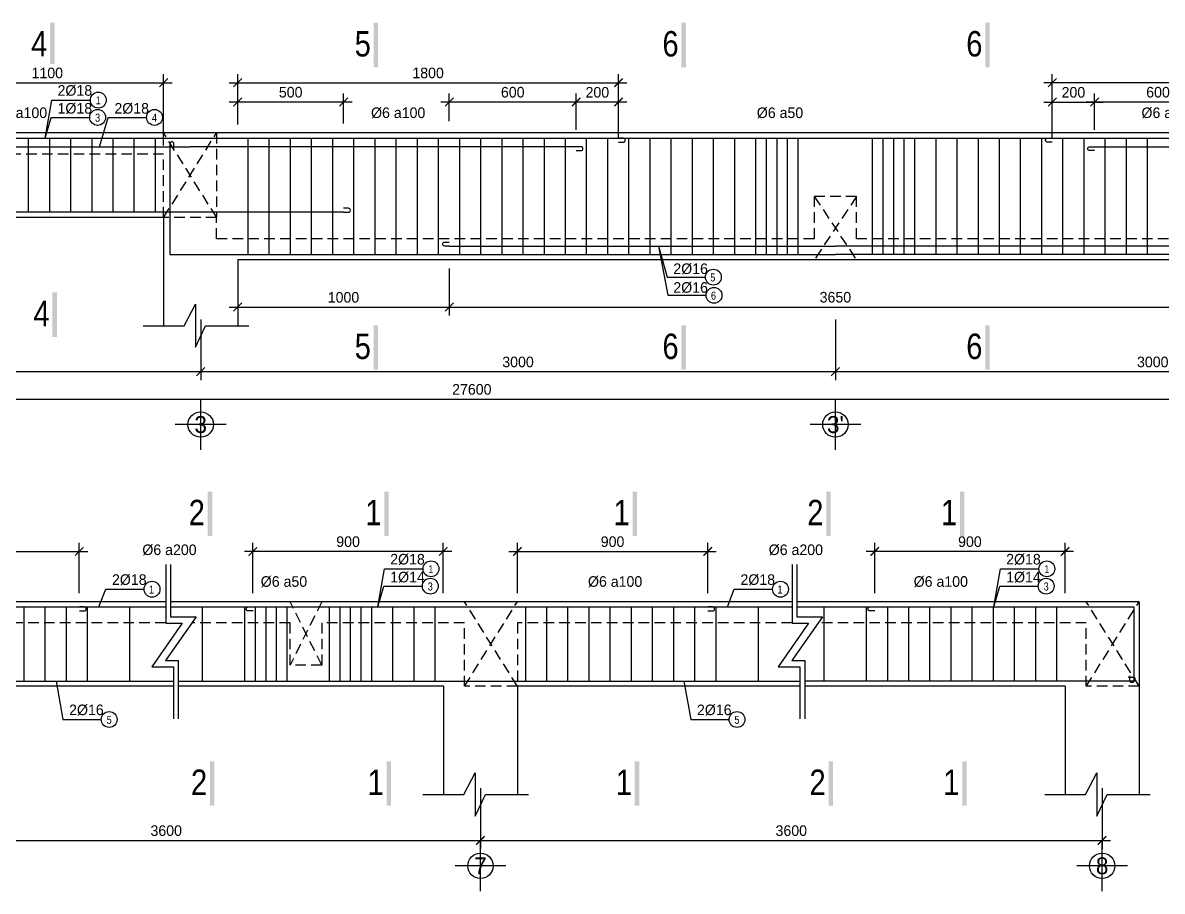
# Model space of a CAD drawing. Extents: x -317 to 4260, y -2056 to 757.
# Drawn here: x 2513.9 to 2783.1, y 300.4 to 505.6 of the extents above; entities that cross this region are included whole.
import ezdxf
from ezdxf.enums import TextEntityAlignment as Align

# ---------------------------------------------------------------- set-up
doc = ezdxf.new("R2010")
doc.units = 0
doc.header["$MEASUREMENT"] = 0
doc.linetypes.add('CENTER2', pattern=[1.125, 0.75, -0.125, 0.125, -0.125])
doc.linetypes.add('HIDDEN', pattern=[0.375, 0.25, -0.125])
doc.layers.get('0').update_dxf_attribs({"linetype": 'CONTINUOUS'})
doc.layers.get('DEFPOINTS').update_dxf_attribs({"linetype": 'CONTINUOUS'})
for name, color, linetype in [('DAI', 3, 'CONTINUOUS'), ('DIM', 1, 'CONTINUOUS'), ('DUT', 7, 'CENTER2'), ('MOTAAR', 1, 'CONTINUOUS'), ('TEXT', 7, 'CONTINUOUS'), ('THEP', 6, 'CONTINUOUS'), ('TU1', 9, 'CONTINUOUS'), ('TUONG', 7, 'CONTINUOUS')]:
    doc.layers.add(name, color=color, linetype=linetype)
doc.styles.add('DIM-NEW', font='VHELVCN.TTF')
doc.styles.add('style1', font='VGOUDYN.TTF')
doc.styles.add('T2', font='VTIMESN.TTF')
doc.dimstyles.new('TL20', dxfattribs={"dimtxt": 2.5, "dimasz": 2, "dimexe": 2, "dimexo": 2, "dimgap": 1, "dimtad": 1, "dimdec": 0, "dimlfac": 20, "dimzin": 0, "dimdsep": 46, "dimtxsty": 'T2', "dimblk": 'ARCHTICK', "dimcen": 2.5, "dimdle": 2, "dimclrd": 1, "dimclre": 1, "dimclrt": 2, "dimadec": 0, "dimazin": 0, "dimtfac": 1, "dimtdec": 0, "dimtix": 1, "dimtofl": 0, "dimtmove": 0, "dimatfit": 0, "dimldrblk": 'ARCHTICK', "dimfxl": 0, "dimtolj": 1, "dimtzin": 0, "dimlwd": -1, "dimlwe": -1, "dimarcsym": 0})

# ---------------------------------------------------------------- blocks, each defined once
blk = doc.blocks.new('truc2')
at = {"layer": 'MOTAAR'}
for p, q in [((0, -15), (0, 0)), ((7.5, -7.5), (-7.5, -7.5))]:
    blk.add_line(p, q, dxfattribs=at)
blk.add_lwpolyline([(0, -3.5), (0, -1.84)], dxfattribs=at)
blk.add_circle((0, -7.5), 3.75, dxfattribs=at)
at = {"layer": 'TEXT', "style": 'T2'}
blk.add_attdef('1', text='', height=5, dxfattribs=at).set_placement((0, -7.5), align=Align.MIDDLE_CENTER)
blk = doc.blocks.new('_ARCHTICK')
at = {"color": 0, "linetype": 'ByBlock', "const_width": 0.15}
blk.add_lwpolyline([(-0.5, -0.5), (0.5, 0.5)], dxfattribs=at)
blk = doc.blocks.new('*D9')
at = {"layer": 'DEFPOINTS', "color": 0}
for p in [(2527.22, 380.67), (2482.22, 368.8), (2527.22, 368.8)]:
    blk.add_point(p, dxfattribs=at)
at = {"layer": 'TUONG', "color": 1}
for p, q in [((2482.22, 370.8), (2482.22, 382.67)), ((2527.22, 370.8), (2527.22, 382.67)), ((2480.22, 380.67), (2529.22, 380.67))]:
    blk.add_line(p, q, dxfattribs=at)
at = {"layer": 'TUONG', "color": 1, "xscale": 2, "yscale": 2, "zscale": 2, "rotation": 180}
blk.add_blockref('_ARCHTICK', (2482.22, 380.67), dxfattribs=at)
at = {"layer": 'TUONG', "color": 1, "xscale": 2, "yscale": 2, "zscale": 2}
blk.add_blockref('_ARCHTICK', (2527.22, 380.67), dxfattribs=at)
at = {"layer": 'TUONG', "color": 2, "insert": (2504.72, 382.97), "char_height": 2.5, "attachment_point": 5, "style": 'T2'}
blk.add_mtext('\\A1;900', dxfattribs=at)
blk = doc.blocks.new('*D8')
at = {"layer": 'DEFPOINTS', "color": 0}
for p in [(2568.24, 380.67), (2568.24, 368.8), (2613.24, 368.8)]:
    blk.add_point(p, dxfattribs=at)
at = {"layer": 'TUONG', "color": 1}
for p, q in [((2568.24, 370.8), (2568.24, 382.67)), ((2613.24, 370.8), (2613.24, 382.67)), ((2615.24, 380.67), (2566.24, 380.67))]:
    blk.add_line(p, q, dxfattribs=at)
at = {"layer": 'TUONG', "color": 1, "xscale": 2, "yscale": 2, "zscale": 2, "rotation": 180}
blk.add_blockref('_ARCHTICK', (2568.24, 380.67), dxfattribs=at)
at = {"layer": 'TUONG', "color": 1, "xscale": 2, "yscale": 2, "zscale": 2}
blk.add_blockref('_ARCHTICK', (2613.24, 380.67), dxfattribs=at)
at = {"layer": 'TUONG', "color": 2, "insert": (2590.74, 382.97), "char_height": 2.5, "attachment_point": 5, "style": 'T2'}
blk.add_mtext('\\A1;900', dxfattribs=at)
blk = doc.blocks.new('*D7')
at = {"layer": 'DEFPOINTS', "color": 0}
for p in [(2675.74, 380.67), (2630.74, 368.8), (2675.74, 368.8)]:
    blk.add_point(p, dxfattribs=at)
at = {"layer": 'TUONG', "color": 1}
for p, q in [((2630.74, 370.8), (2630.74, 382.67)), ((2675.74, 370.8), (2675.74, 382.67)), ((2628.74, 380.67), (2677.74, 380.67))]:
    blk.add_line(p, q, dxfattribs=at)
at = {"layer": 'TUONG', "color": 1, "xscale": 2, "yscale": 2, "zscale": 2, "rotation": 180}
blk.add_blockref('_ARCHTICK', (2630.74, 380.67), dxfattribs=at)
at = {"layer": 'TUONG', "color": 1, "xscale": 2, "yscale": 2, "zscale": 2}
blk.add_blockref('_ARCHTICK', (2675.74, 380.67), dxfattribs=at)
at = {"layer": 'TUONG', "color": 2, "insert": (2653.24, 382.97), "char_height": 2.5, "attachment_point": 5, "style": 'T2'}
blk.add_mtext('\\A1;900', dxfattribs=at)
blk = doc.blocks.new('*D6')
at = {"layer": 'DEFPOINTS', "color": 0}
for p in [(2715.19, 380.67), (2715.19, 368.8), (2760.19, 368.8)]:
    blk.add_point(p, dxfattribs=at)
at = {"layer": 'TUONG', "color": 1}
for p, q in [((2715.19, 370.8), (2715.19, 382.67)), ((2760.19, 370.8), (2760.19, 382.67)), ((2762.19, 380.67), (2713.19, 380.67))]:
    blk.add_line(p, q, dxfattribs=at)
at = {"layer": 'TUONG', "color": 1, "xscale": 2, "yscale": 2, "zscale": 2, "rotation": 180}
blk.add_blockref('_ARCHTICK', (2715.19, 380.67), dxfattribs=at)
at = {"layer": 'TUONG', "color": 1, "xscale": 2, "yscale": 2, "zscale": 2}
blk.add_blockref('_ARCHTICK', (2760.19, 380.67), dxfattribs=at)
at = {"layer": 'TUONG', "color": 2, "insert": (2737.69, 382.97), "char_height": 2.5, "attachment_point": 5, "style": 'T2'}
blk.add_mtext('\\A1;900', dxfattribs=at)
blk = doc.blocks.new('*D4')
at = {"layer": 'DEFPOINTS', "color": 0}
for p in [(2473.5, 326.73), (2622.03, 326.73), (2622.03, 312.4)]:
    blk.add_point(p, dxfattribs=at)
at = {"layer": 'TUONG', "color": 1}
for p, q in [((2473.5, 324.73), (2473.5, 310.4)), ((2622.03, 324.73), (2622.03, 310.4)), ((2471.5, 312.4), (2624.03, 312.4))]:
    blk.add_line(p, q, dxfattribs=at)
at = {"layer": 'TUONG', "color": 1, "xscale": 2, "yscale": 2, "zscale": 2, "rotation": 180}
blk.add_blockref('_ARCHTICK', (2473.5, 312.4), dxfattribs=at)
at = {"layer": 'TUONG', "color": 1, "xscale": 2, "yscale": 2, "zscale": 2}
blk.add_blockref('_ARCHTICK', (2622.03, 312.4), dxfattribs=at)
at = {"layer": 'TUONG', "color": 2, "insert": (2547.76, 314.69), "char_height": 2.5, "attachment_point": 5, "style": 'T2'}
blk.add_mtext('\\A1;3600', dxfattribs=at)
blk = doc.blocks.new('*D3')
at = {"layer": 'DEFPOINTS', "color": 0}
for p in [(2622.03, 326.73), (2768.94, 326.73), (2768.94, 312.4)]:
    blk.add_point(p, dxfattribs=at)
at = {"layer": 'TUONG', "color": 1}
for p, q in [((2622.03, 324.73), (2622.03, 310.4)), ((2768.94, 324.73), (2768.94, 310.4)), ((2620.03, 312.4), (2770.94, 312.4))]:
    blk.add_line(p, q, dxfattribs=at)
at = {"layer": 'TUONG', "color": 1, "xscale": 2, "yscale": 2, "zscale": 2, "rotation": 180}
blk.add_blockref('_ARCHTICK', (2622.03, 312.4), dxfattribs=at)
at = {"layer": 'TUONG', "color": 1, "xscale": 2, "yscale": 2, "zscale": 2}
blk.add_blockref('_ARCHTICK', (2768.94, 312.4), dxfattribs=at)
at = {"layer": 'TUONG', "color": 2, "insert": (2695.48, 314.69), "char_height": 2.5, "attachment_point": 5, "style": 'T2'}
blk.add_mtext('\\A1;3600', dxfattribs=at)
blk = doc.blocks.new('*D33')
at = {"layer": 'DEFPOINTS', "color": 0}
for p in [(2547.15, 491.43), (2492.15, 478.31), (2547.15, 474.56)]:
    blk.add_point(p, dxfattribs=at)
at = {"layer": 'TUONG', "color": 1}
for p, q in [((2492.15, 480.31), (2492.15, 493.43)), ((2547.15, 476.56), (2547.15, 493.43)), ((2490.15, 491.43), (2549.15, 491.43))]:
    blk.add_line(p, q, dxfattribs=at)
at = {"layer": 'TUONG', "color": 1, "xscale": 2, "yscale": 2, "zscale": 2, "rotation": 180}
blk.add_blockref('_ARCHTICK', (2492.15, 491.43), dxfattribs=at)
at = {"layer": 'TUONG', "color": 1, "xscale": 2, "yscale": 2, "zscale": 2}
blk.add_blockref('_ARCHTICK', (2547.15, 491.43), dxfattribs=at)
at = {"layer": 'TUONG', "color": 2, "insert": (2519.65, 493.71), "char_height": 2.5, "attachment_point": 5, "style": 'T2'}
blk.add_mtext('\\A1;1100', dxfattribs=at)
blk = doc.blocks.new('*D31')
at = {"layer": 'DEFPOINTS', "color": 0}
for p in [(2654.65, 491.43), (2564.65, 479.56), (2654.65, 478.31)]:
    blk.add_point(p, dxfattribs=at)
at = {"layer": 'TUONG', "color": 1}
for p, q in [((2564.65, 481.56), (2564.65, 493.43)), ((2654.65, 480.31), (2654.65, 493.43)), ((2562.65, 491.43), (2656.65, 491.43))]:
    blk.add_line(p, q, dxfattribs=at)
at = {"layer": 'TUONG', "color": 1, "xscale": 2, "yscale": 2, "zscale": 2, "rotation": 180}
blk.add_blockref('_ARCHTICK', (2564.65, 491.43), dxfattribs=at)
at = {"layer": 'TUONG', "color": 1, "xscale": 2, "yscale": 2, "zscale": 2}
blk.add_blockref('_ARCHTICK', (2654.65, 491.43), dxfattribs=at)
at = {"layer": 'TUONG', "color": 2, "insert": (2609.65, 493.71), "char_height": 2.5, "attachment_point": 5, "style": 'T2'}
blk.add_mtext('\\A1;1800', dxfattribs=at)
blk = doc.blocks.new('*D30')
at = {"layer": 'DEFPOINTS', "color": 0}
for p in [(2644.65, 486.86), (2644.65, 478.31), (2654.65, 476.31)]:
    blk.add_point(p, dxfattribs=at)
at = {"layer": 'TUONG', "color": 1}
for p, q in [((2644.65, 480.31), (2644.65, 488.86)), ((2654.65, 478.31), (2654.65, 488.86)), ((2656.65, 486.86), (2642.65, 486.86))]:
    blk.add_line(p, q, dxfattribs=at)
at = {"layer": 'TUONG', "color": 1, "xscale": 2, "yscale": 2, "zscale": 2, "rotation": 180}
blk.add_blockref('_ARCHTICK', (2644.65, 486.86), dxfattribs=at)
at = {"layer": 'TUONG', "color": 1, "xscale": 2, "yscale": 2, "zscale": 2}
blk.add_blockref('_ARCHTICK', (2654.65, 486.86), dxfattribs=at)
at = {"layer": 'TUONG', "color": 2, "insert": (2649.65, 489.14), "char_height": 2.5, "attachment_point": 5, "style": 'T2'}
blk.add_mtext('\\A1;200', dxfattribs=at)
blk = doc.blocks.new('*D29')
at = {"layer": 'DEFPOINTS', "color": 0}
for p in [(2564.65, 486.86), (2564.65, 481.75), (2589.68, 479.75)]:
    blk.add_point(p, dxfattribs=at)
at = {"layer": 'TUONG', "color": 1}
for p, q in [((2564.65, 483.75), (2564.65, 488.86)), ((2589.68, 481.75), (2589.68, 488.86)), ((2591.68, 486.86), (2562.65, 486.86))]:
    blk.add_line(p, q, dxfattribs=at)
at = {"layer": 'TUONG', "color": 1, "xscale": 2, "yscale": 2, "zscale": 2, "rotation": 180}
blk.add_blockref('_ARCHTICK', (2564.65, 486.86), dxfattribs=at)
at = {"layer": 'TUONG', "color": 1, "xscale": 2, "yscale": 2, "zscale": 2}
blk.add_blockref('_ARCHTICK', (2589.68, 486.86), dxfattribs=at)
at = {"layer": 'TUONG', "color": 2, "insert": (2577.17, 489.16), "char_height": 2.5, "attachment_point": 5, "style": 'T2'}
blk.add_mtext('\\A1;500', dxfattribs=at)
blk = doc.blocks.new('*D28')
at = {"layer": 'DEFPOINTS', "color": 0}
for p in [(2767.15, 486.86), (2767.15, 478.31), (2757.15, 476.31)]:
    blk.add_point(p, dxfattribs=at)
at = {"layer": 'TUONG', "color": 1}
for p, q in [((2757.15, 478.31), (2757.15, 488.86)), ((2767.15, 480.31), (2767.15, 488.86)), ((2755.15, 486.86), (2769.15, 486.86))]:
    blk.add_line(p, q, dxfattribs=at)
at = {"layer": 'TUONG', "color": 1, "xscale": 2, "yscale": 2, "zscale": 2, "rotation": 180}
blk.add_blockref('_ARCHTICK', (2757.15, 486.86), dxfattribs=at)
at = {"layer": 'TUONG', "color": 1, "xscale": 2, "yscale": 2, "zscale": 2}
blk.add_blockref('_ARCHTICK', (2767.15, 486.86), dxfattribs=at)
at = {"layer": 'TUONG', "color": 2, "insert": (2762.15, 489.14), "char_height": 2.5, "attachment_point": 5, "style": 'T2'}
blk.add_mtext('\\A1;200', dxfattribs=at)
blk = doc.blocks.new('*D27')
at = {"layer": 'DEFPOINTS', "color": 0}
for p in [(2757.15, 491.43), (2847.15, 479.56), (2757.15, 478.31)]:
    blk.add_point(p, dxfattribs=at)
at = {"layer": 'TUONG', "color": 1}
for p, q in [((2757.15, 480.31), (2757.15, 493.43)), ((2847.15, 481.56), (2847.15, 493.43)), ((2849.15, 491.43), (2755.15, 491.43))]:
    blk.add_line(p, q, dxfattribs=at)
at = {"layer": 'TUONG', "color": 1, "xscale": 2, "yscale": 2, "zscale": 2, "rotation": 180}
blk.add_blockref('_ARCHTICK', (2757.15, 491.43), dxfattribs=at)
at = {"layer": 'TUONG', "color": 1, "xscale": 2, "yscale": 2, "zscale": 2}
blk.add_blockref('_ARCHTICK', (2847.15, 491.43), dxfattribs=at)
at = {"layer": 'TUONG', "color": 2, "insert": (2802.15, 493.71), "char_height": 2.5, "attachment_point": 5, "style": 'T2'}
blk.add_mtext('\\A1;1800', dxfattribs=at)
blk = doc.blocks.new('*D23')
at = {"layer": 'DEFPOINTS', "color": 0}
for p in [(2564.65, 449.56), (2614.65, 449.56), (2614.65, 438.42)]:
    blk.add_point(p, dxfattribs=at)
at = {"layer": 'TUONG', "color": 1}
for p, q in [((2564.65, 447.56), (2564.65, 436.42)), ((2614.65, 447.56), (2614.65, 436.42)), ((2562.65, 438.42), (2616.65, 438.42))]:
    blk.add_line(p, q, dxfattribs=at)
at = {"layer": 'TUONG', "color": 1, "xscale": 2, "yscale": 2, "zscale": 2, "rotation": 180}
blk.add_blockref('_ARCHTICK', (2564.65, 438.42), dxfattribs=at)
at = {"layer": 'TUONG', "color": 1, "xscale": 2, "yscale": 2, "zscale": 2}
blk.add_blockref('_ARCHTICK', (2614.65, 438.42), dxfattribs=at)
at = {"layer": 'TUONG', "color": 2, "insert": (2589.65, 440.7), "char_height": 2.5, "attachment_point": 5, "style": 'T2'}
blk.add_mtext('\\A1;1000', dxfattribs=at)
blk = doc.blocks.new('*D21')
at = {"layer": 'DEFPOINTS', "color": 0}
for p in [(2614.65, 447.56), (2797.15, 447.56), (2797.15, 438.42)]:
    blk.add_point(p, dxfattribs=at)
at = {"layer": 'TUONG', "color": 1}
for p, q in [((2614.65, 445.56), (2614.65, 436.42)), ((2797.15, 445.56), (2797.15, 436.42)), ((2612.65, 438.42), (2799.15, 438.42))]:
    blk.add_line(p, q, dxfattribs=at)
at = {"layer": 'TUONG', "color": 1, "xscale": 2, "yscale": 2, "zscale": 2, "rotation": 180}
blk.add_blockref('_ARCHTICK', (2614.65, 438.42), dxfattribs=at)
at = {"layer": 'TUONG', "color": 1, "xscale": 2, "yscale": 2, "zscale": 2}
blk.add_blockref('_ARCHTICK', (2797.15, 438.42), dxfattribs=at)
at = {"layer": 'TUONG', "color": 2, "insert": (2705.9, 440.72), "char_height": 2.5, "attachment_point": 5, "style": 'T2'}
blk.add_mtext('\\A1;3650', dxfattribs=at)
blk = doc.blocks.new('*D20')
at = {"layer": 'DEFPOINTS', "color": 0}
for p in [(2614.65, 486.86), (2614.65, 480.31), (2644.65, 480.31)]:
    blk.add_point(p, dxfattribs=at)
at = {"layer": 'TUONG', "color": 1}
for p, q in [((2614.65, 482.31), (2614.65, 488.86)), ((2644.65, 482.31), (2644.65, 488.86)), ((2646.65, 486.86), (2612.65, 486.86))]:
    blk.add_line(p, q, dxfattribs=at)
at = {"layer": 'TUONG', "color": 1, "xscale": 2, "yscale": 2, "zscale": 2, "rotation": 180}
blk.add_blockref('_ARCHTICK', (2614.65, 486.86), dxfattribs=at)
at = {"layer": 'TUONG', "color": 1, "xscale": 2, "yscale": 2, "zscale": 2}
blk.add_blockref('_ARCHTICK', (2644.65, 486.86), dxfattribs=at)
at = {"layer": 'TUONG', "color": 2, "insert": (2629.65, 489.16), "char_height": 2.5, "attachment_point": 5, "style": 'T2'}
blk.add_mtext('\\A1;600', dxfattribs=at)
blk = doc.blocks.new('*D19')
at = {"layer": 'DEFPOINTS', "color": 0}
for p in [(2767.15, 486.86), (2767.15, 480.31), (2797.15, 480.31)]:
    blk.add_point(p, dxfattribs=at)
at = {"layer": 'TUONG', "color": 1}
for p, q in [((2767.15, 482.31), (2767.15, 488.86)), ((2797.15, 482.31), (2797.15, 488.86)), ((2799.15, 486.86), (2765.15, 486.86))]:
    blk.add_line(p, q, dxfattribs=at)
at = {"layer": 'TUONG', "color": 1, "xscale": 2, "yscale": 2, "zscale": 2, "rotation": 180}
blk.add_blockref('_ARCHTICK', (2767.15, 486.86), dxfattribs=at)
at = {"layer": 'TUONG', "color": 1, "xscale": 2, "yscale": 2, "zscale": 2}
blk.add_blockref('_ARCHTICK', (2797.15, 486.86), dxfattribs=at)
at = {"layer": 'TUONG', "color": 2, "insert": (2782.15, 489.16), "char_height": 2.5, "attachment_point": 5, "style": 'T2'}
blk.add_mtext('\\A1;600', dxfattribs=at)
blk = doc.blocks.new('*D17')
at = {"layer": 'DEFPOINTS', "color": 0}
for p in [(2403.65, 437.48), (2555.9, 437.48), (2555.9, 423.15)]:
    blk.add_point(p, dxfattribs=at)
at = {"layer": 'TUONG', "color": 1}
for p, q in [((2403.65, 435.48), (2403.65, 421.15)), ((2555.9, 435.48), (2555.9, 421.15)), ((2401.65, 423.15), (2557.9, 423.15))]:
    blk.add_line(p, q, dxfattribs=at)
at = {"layer": 'TUONG', "color": 1, "xscale": 2, "yscale": 2, "zscale": 2, "rotation": 180}
blk.add_blockref('_ARCHTICK', (2403.65, 423.15), dxfattribs=at)
at = {"layer": 'TUONG', "color": 1, "xscale": 2, "yscale": 2, "zscale": 2}
blk.add_blockref('_ARCHTICK', (2555.9, 423.15), dxfattribs=at)
at = {"layer": 'TUONG', "color": 2, "insert": (2479.78, 425.44), "char_height": 2.5, "attachment_point": 5, "style": 'T2'}
blk.add_mtext('\\A1;3600', dxfattribs=at)
blk = doc.blocks.new('*D16')
at = {"layer": 'DEFPOINTS', "color": 0}
for p in [(2555.9, 437.48), (2705.9, 437.48), (2705.9, 423.15)]:
    blk.add_point(p, dxfattribs=at)
at = {"layer": 'TUONG', "color": 1}
for p, q in [((2555.9, 435.48), (2555.9, 421.15)), ((2705.9, 435.48), (2705.9, 421.15)), ((2553.9, 423.15), (2707.9, 423.15))]:
    blk.add_line(p, q, dxfattribs=at)
at = {"layer": 'TUONG', "color": 1, "xscale": 2, "yscale": 2, "zscale": 2, "rotation": 180}
blk.add_blockref('_ARCHTICK', (2555.9, 423.15), dxfattribs=at)
at = {"layer": 'TUONG', "color": 1, "xscale": 2, "yscale": 2, "zscale": 2}
blk.add_blockref('_ARCHTICK', (2705.9, 423.15), dxfattribs=at)
at = {"layer": 'TUONG', "color": 2, "insert": (2630.9, 425.43), "char_height": 2.5, "attachment_point": 5, "style": 'T2'}
blk.add_mtext('\\A1;3000', dxfattribs=at)
blk = doc.blocks.new('*D15')
at = {"layer": 'DEFPOINTS', "color": 0}
for p in [(2705.9, 437.48), (2855.9, 437.48), (2855.9, 423.15)]:
    blk.add_point(p, dxfattribs=at)
at = {"layer": 'TUONG', "color": 1}
for p, q in [((2705.9, 435.48), (2705.9, 421.15)), ((2855.9, 435.48), (2855.9, 421.15)), ((2703.9, 423.15), (2857.9, 423.15))]:
    blk.add_line(p, q, dxfattribs=at)
at = {"layer": 'TUONG', "color": 1, "xscale": 2, "yscale": 2, "zscale": 2, "rotation": 180}
blk.add_blockref('_ARCHTICK', (2705.9, 423.15), dxfattribs=at)
at = {"layer": 'TUONG', "color": 1, "xscale": 2, "yscale": 2, "zscale": 2}
blk.add_blockref('_ARCHTICK', (2855.9, 423.15), dxfattribs=at)
at = {"layer": 'TUONG', "color": 2, "insert": (2780.9, 425.43), "char_height": 2.5, "attachment_point": 5, "style": 'T2'}
blk.add_mtext('\\A1;3000', dxfattribs=at)
blk = doc.blocks.new('*D13')
at = {"layer": 'DEFPOINTS', "color": 0}
for p in [(2261.42, 423.15), (2978.53, 423.15), (2978.53, 416.66)]:
    blk.add_point(p, dxfattribs=at)
at = {"layer": 'TUONG', "color": 1}
for p, q in [((2261.42, 421.15), (2261.42, 414.66)), ((2978.53, 421.15), (2978.53, 414.66)), ((2259.42, 416.66), (2980.53, 416.66))]:
    blk.add_line(p, q, dxfattribs=at)
at = {"layer": 'TUONG', "color": 1, "xscale": 2, "yscale": 2, "zscale": 2, "rotation": 180}
blk.add_blockref('_ARCHTICK', (2261.42, 416.66), dxfattribs=at)
at = {"layer": 'TUONG', "color": 1, "xscale": 2, "yscale": 2, "zscale": 2}
blk.add_blockref('_ARCHTICK', (2978.53, 416.66), dxfattribs=at)
at = {"layer": 'TUONG', "color": 2, "insert": (2619.98, 418.95), "char_height": 2.5, "attachment_point": 5, "style": 'T2'}
blk.add_mtext('\\A1;27600', dxfattribs=at)

msp = doc.modelspace()

# ---------------------------------------------------------------- linework, layer by layer
at = {"layer": 'DAI'}
for p, q in [((2515.219, 460.807), (2515.219, 478.307)), ((2520.219, 460.807), (2520.219, 478.307)), ((2525.219, 460.807), (2525.219, 478.307)), ((2530.219, 460.807), (2530.219, 478.307)), ((2535.219, 460.807), (2535.219, 478.307)), ((2540.219, 460.807), (2540.219, 478.307)), ((2545.219, 460.807), (2545.219, 478.307)), ((2567.121, 450.807), (2567.121, 478.307)), ((2572.121, 450.807), (2572.121, 478.307)), ((2577.121, 450.807), (2577.121, 478.307)), ((2582.121, 450.807), (2582.121, 478.307)), ((2587.121, 450.807), (2587.121, 478.307)), ((2592.121, 450.807), (2592.121, 478.307)), ((2597.121, 450.807), (2597.121, 478.307)), ((2602.121, 450.807), (2602.121, 478.307)), ((2607.121, 450.807), (2607.121, 478.307)), ((2612.121, 450.807), (2612.121, 478.307)), ((2617.121, 450.807), (2617.121, 478.307)), ((2622.121, 450.807), (2622.121, 478.307)), ((2627.121, 450.807), (2627.121, 478.307)), ((2632.121, 450.807), (2632.121, 478.307)), ((2637.121, 450.807), (2637.121, 478.307)), ((2642.121, 450.807), (2642.121, 478.307)), ((2647.121, 450.807), (2647.121, 478.307)), ((2652.121, 450.807), (2652.121, 478.307)), ((2657.121, 450.807), (2657.121, 478.307)), ((2662.121, 450.807), (2662.121, 478.307)), ((2667.121, 450.807), (2667.121, 478.307)), ((2672.121, 450.807), (2672.121, 478.307)), ((2677.121, 450.807), (2677.121, 478.307)), ((2682.121, 450.807), (2682.121, 478.307)), ((2687.121, 450.807), (2687.121, 478.307)), ((2689.621, 450.807), (2689.621, 478.307)), ((2692.121, 450.807), (2692.121, 478.307)), ((2694.621, 450.807), (2694.621, 478.307)), ((2697.121, 450.807), (2697.121, 478.307)), ((2714.687, 450.807), (2714.687, 478.307)), ((2717.187, 450.807), (2717.187, 478.307)), ((2719.687, 450.807), (2719.687, 478.307)), ((2722.187, 450.807), (2722.187, 478.307)), ((2724.687, 450.807), (2724.687, 478.307)), ((2729.687, 450.807), (2729.687, 478.307)), ((2734.687, 450.807), (2734.687, 478.307)), ((2739.687, 450.807), (2739.687, 478.307)), ((2744.687, 450.807), (2744.687, 478.307)), ((2749.687, 450.807), (2749.687, 478.307)), ((2754.687, 450.807), (2754.687, 478.307)), ((2759.687, 450.807), (2759.687, 478.307)), ((2764.687, 450.807), (2764.687, 478.307)), ((2769.687, 450.807), (2769.687, 478.307)), ((2774.687, 450.807), (2774.687, 478.307)), ((2779.687, 450.807), (2779.687, 478.307)), ((2514.189, 350.052), (2514.189, 367.552)), ((2519.189, 350.052), (2519.189, 367.552)), ((2524.189, 350.052), (2524.189, 367.552)), ((2529.189, 350.052), (2529.189, 367.552)), ((2539.189, 350.052), (2539.189, 367.552)), ((2556.341, 350.052), (2556.341, 367.552)), ((2566.341, 350.052), (2566.341, 367.552)), ((2568.841, 350.052), (2568.841, 367.552)), ((2571.341, 350.052), (2571.341, 367.552)), ((2573.841, 350.052), (2573.841, 367.552)), ((2576.341, 350.052), (2576.341, 367.552)), ((2586.341, 350.052), (2586.341, 367.552)), ((2588.841, 350.052), (2588.841, 367.552)), ((2591.341, 350.052), (2591.341, 367.552)), ((2593.841, 350.052), (2593.841, 367.552)), ((2596.341, 350.052), (2596.341, 367.552)), ((2601.341, 350.052), (2601.341, 367.552)), ((2606.341, 350.052), (2606.341, 367.552)), ((2611.341, 350.052), (2611.341, 367.552)), ((2632.71, 350.052), (2632.71, 367.552)), ((2637.71, 350.052), (2637.71, 367.552)), ((2642.71, 350.052), (2642.71, 367.552)), ((2647.71, 350.052), (2647.71, 367.552)), ((2652.71, 350.052), (2652.71, 367.552)), ((2657.71, 350.052), (2657.71, 367.552)), ((2662.71, 350.052), (2662.71, 367.552)), ((2667.71, 350.052), (2667.71, 367.552)), ((2672.71, 350.052), (2672.71, 367.552)), ((2677.71, 350.052), (2677.71, 367.552)), ((2687.71, 350.052), (2687.71, 367.552)), ((2703.259, 350.052), (2703.259, 367.552)), ((2713.259, 350.052), (2713.259, 367.552)), ((2718.259, 350.052), (2718.259, 367.552)), ((2723.259, 350.052), (2723.259, 367.552)), ((2728.259, 350.052), (2728.259, 367.552)), ((2733.259, 350.052), (2733.259, 367.552)), ((2738.259, 350.052), (2738.259, 367.552)), ((2743.259, 350.052), (2743.259, 367.552)), ((2748.259, 350.052), (2748.259, 367.552)), ((2753.259, 350.052), (2753.259, 367.552)), ((2758.259, 350.052), (2758.259, 367.552))]:
    msp.add_line(p, q, dxfattribs=at)
at = {"layer": 'DUT', "linetype": 'HIDDEN', "ltscale": 10}
for p, q in [((2547.154, 459.557), (2559.654, 479.557)), ((2559.692, 459.557), (2547.154, 479.557)), ((2700.904, 464.557), (2710.904, 449.557)), ((2710.904, 464.557), (2700.904, 449.557)), ((2584.525, 368.802), (2577.025, 353.802)), ((2584.525, 353.802), (2577.025, 368.802)), ((2618.238, 348.802), (2630.738, 368.802)), ((2630.775, 348.802), (2618.238, 368.802)), ((2765.194, 348.802), (2777.694, 368.802)), ((2777.731, 348.802), (2765.194, 368.802)), ((2777.731, 363.802), (2777.694, 363.802))]:
    msp.add_line(p, q, dxfattribs=at)
for points in [[(2559.654, 479.557), (2559.654, 459.557), (2547.154, 459.557), (2547.154, 474.557), (2486.703, 474.557)], [(2852.116, 459.557), (2852.116, 454.557), (2710.904, 454.557), (2710.904, 464.557), (2700.904, 464.557), (2700.904, 454.557), (2559.654, 454.557), (2559.654, 459.617)], [(2547.628, 363.802), (2482.217, 363.802), (2482.217, 348.802), (2469.717, 348.802), (2469.717, 363.802), (2405.709, 363.802)], [(2695.659, 363.802), (2630.738, 363.802), (2630.738, 348.802), (2618.238, 348.802), (2618.238, 363.802), (2584.525, 363.802), (2584.525, 353.802), (2577.025, 353.802), (2577.025, 363.802), (2553.803, 363.802)], [(2777.694, 363.802), (2777.694, 348.802), (2765.194, 348.802), (2765.194, 363.802), (2701.834, 363.802)]]:
    msp.add_lwpolyline(points, dxfattribs=at)
at = {"layer": 'TEXT', "ltscale": 10}
for points in [[(2520.325, 495.821), (2521.375, 495.821), (2520.325, 505.579), (2521.375, 505.579)], [(2596.789, 495.079), (2597.839, 495.079), (2596.789, 505.579), (2597.839, 505.579)], [(2669.523, 495.079), (2670.573, 495.079), (2669.523, 505.579), (2670.573, 505.579)], [(2741.324, 495.079), (2742.374, 495.079), (2741.324, 505.579), (2742.374, 505.579)], [(2520.864, 431.357), (2521.914, 431.357), (2520.864, 441.857), (2521.914, 441.857)], [(2596.789, 423.589), (2597.839, 423.589), (2596.789, 434.089), (2597.839, 434.089)], [(2669.523, 423.589), (2670.573, 423.589), (2669.523, 434.089), (2670.573, 434.089)], [(2741.324, 423.589), (2742.374, 423.589), (2741.324, 434.089), (2742.374, 434.089)], [(2557.572, 384.324), (2558.622, 384.324), (2557.572, 394.824), (2558.622, 394.824)], [(2599.308, 384.324), (2600.358, 384.324), (2599.308, 394.824), (2600.358, 394.824)], [(2657.955, 384.324), (2659.005, 384.324), (2657.955, 394.824), (2659.005, 394.824)], [(2703.739, 384.324), (2704.789, 384.324), (2703.739, 394.824), (2704.789, 394.824)], [(2735.347, 384.324), (2736.397, 384.324), (2735.347, 394.824), (2736.397, 394.824)], [(2558.112, 320.602), (2559.162, 320.602), (2558.112, 331.102), (2559.162, 331.102)], [(2599.847, 320.602), (2600.897, 320.602), (2599.847, 331.102), (2600.897, 331.102)], [(2658.495, 320.602), (2659.545, 320.602), (2658.495, 331.102), (2659.545, 331.102)], [(2704.278, 320.602), (2705.328, 320.602), (2704.278, 331.102), (2705.328, 331.102)], [(2735.886, 320.602), (2736.936, 320.602), (2735.886, 331.102), (2736.936, 331.102)]]:
    msp.add_trace(points, dxfattribs=at)
at = {"layer": 'THEP', "ltscale": 10}
for points in [[(2481.675, 478.307), (2952.263, 478.307)], [(2502.154, 476.307), (2553.404, 476.307)], [(2644.654, 476.307), (2553.404, 476.307)], [(2767.154, 476.307), (2858.366, 476.307)], [(2589.682, 460.807), (2517.574, 460.807), (2493.144, 460.807)], [(2614.654, 452.807), (2614.654, 452.807), (2705.904, 452.807)], [(2797.154, 452.807), (2705.904, 452.807)], [(2400.681, 367.552), (2547.628, 367.552)], [(2548.775, 367.552), (2598.809, 367.552)], [(2598.809, 367.552), (2695.659, 367.552)], [(2696.806, 367.552), (2774.049, 367.552), (2776.444, 367.552)], [(2402.523, 350.052), (2549.47, 350.052)], [(2550.617, 350.052), (2697.501, 350.052)]]:
    msp.add_lwpolyline(points, dxfattribs=at)
for points in [[(2549.567, 475.856), (2549.567, 476.983, 1), (2548.63, 476.983), (2548.63, 475.577), (2548.63, 450.807), (2589.349, 450.807), (2705.904, 450.807)], [(2654.654, 477.37), (2655.781, 477.37, 1), (2655.781, 478.307), (2654.654, 478.307)], [(2862.241, 475.856), (2862.241, 476.983, -1), (2863.178, 476.983), (2863.178, 475.577), (2863.178, 450.807), (2822.459, 450.807), (2705.904, 450.807)], [(2757.154, 477.37), (2756.027, 477.37, -1), (2756.027, 478.307), (2757.154, 478.307)], [(2644.654, 475.37), (2645.781, 475.37, 1), (2645.781, 476.307), (2644.654, 476.307)], [(2767.154, 475.37), (2766.027, 475.37, -1), (2766.027, 476.307), (2767.154, 476.307)], [(2589.682, 460.807), (2590.809, 460.807, 1), (2590.809, 461.745), (2589.682, 461.745)], [(2614.654, 452.807), (2613.527, 452.807, -1), (2613.527, 453.745), (2614.654, 453.745)], [(2527.254, 366.615), (2528.382, 366.615, 1), (2528.382, 367.552), (2527.254, 367.552)], [(2568.275, 366.615), (2567.148, 366.615, -1), (2567.148, 367.552), (2568.275, 367.552)], [(2675.775, 366.615), (2676.902, 366.615, 1), (2676.902, 367.552), (2675.775, 367.552)], [(2715.194, 366.615), (2714.067, 366.615, -1), (2714.067, 367.552), (2715.194, 367.552)], [(2776.444, 367.552), (2776.444, 356.881), (2776.444, 350.154, -1), (2775.506, 350.154), (2775.506, 351.282)], [(2775.111, 350.99), (2776.238, 350.99, -1), (2776.238, 350.052), (2772.438, 350.052), (2698.647, 350.052)]]:
    msp.add_lwpolyline(points, format="xyb", dxfattribs=at)
at = {"layer": 'TU1', "lineweight": -2, "ltscale": 10}
for points in [[(2519.134, 478.307), (2520.75, 487.314), (2529.825, 487.314)], [(2519.134, 478.307), (2520.595, 483.223), (2529.67, 483.223)], [(2531.978, 476.307), (2534.033, 483.223), (2543.108, 483.223)], [(2664.084, 452.807), (2666.276, 441.187), (2675.351, 441.187)], [(2664.084, 452.807), (2666.121, 445.48), (2675.196, 445.48)], [(2597.754, 367.552), (2599.37, 376.559), (2608.445, 376.559)], [(2743.316, 367.552), (2744.932, 376.559), (2754.007, 376.559)], [(2531.841, 367.552), (2533.457, 371.742), (2542.532, 371.742)], [(2597.754, 367.552), (2599.215, 372.469), (2608.29, 372.469)], [(2680.367, 367.552), (2681.983, 371.742), (2691.058, 371.742)], [(2743.316, 367.552), (2744.777, 372.469), (2753.852, 372.469)], [(2521.712, 350.052), (2523.328, 340.961), (2532.404, 340.961)], [(2670.085, 350.052), (2671.701, 340.961), (2680.776, 340.961)]]:
    msp.add_lwpolyline(points, dxfattribs=at)
at = {"layer": 'TU1', "ltscale": 10}
for centre in [(2531.7, 487.314), (2531.545, 483.223), (2544.983, 483.223), (2677.071, 445.48), (2677.226, 441.187), (2610.32, 376.559), (2755.882, 376.559), (2610.165, 372.469), (2755.727, 372.469), (2544.407, 371.742), (2692.933, 371.742), (2534.279, 340.961), (2682.651, 340.961)]:
    msp.add_circle(centre, 1.875, dxfattribs=at)
at = {"layer": 'TUONG'}
for p, q in [((2952.263, 479.557), (2481.675, 479.557)), ((2547.154, 459.557), (2483.517, 459.557)), ((2547.154, 459.557), (2547.154, 433.998)), ((2564.654, 449.557), (2564.654, 433.998)), ((2847.154, 449.557), (2564.654, 449.557)), ((2547.628, 368.802), (2400.681, 368.802)), ((2695.659, 368.802), (2548.775, 368.802)), ((2777.694, 368.802), (2696.806, 368.802)), ((2777.694, 368.802), (2777.694, 348.802)), ((2549.47, 348.802), (2482.254, 348.802)), ((2613.275, 348.802), (2550.617, 348.802)), ((2613.275, 348.802), (2613.275, 323.243)), ((2697.501, 348.802), (2630.775, 348.802)), ((2630.775, 348.802), (2630.775, 323.243)), ((2760.194, 348.802), (2698.647, 348.802)), ((2760.194, 348.802), (2760.194, 323.243)), ((2777.694, 348.802), (2777.694, 323.243))]:
    msp.add_line(p, q, dxfattribs=at)
for points in [[(2542.32, 433.998), (2551.988, 433.998), (2554.643, 439.081), (2554.643, 428.915), (2557.077, 433.998), (2567.29, 433.998)], [(2547.628, 377.584), (2547.628, 363.73), (2551.544, 363.73), (2544.337, 353.394), (2549.47, 353.394), (2549.47, 341.141)], [(2548.775, 377.584), (2548.775, 365.23), (2554.799, 365.23), (2547.591, 354.894), (2550.617, 354.894), (2550.617, 341.141)], [(2695.659, 377.584), (2695.659, 363.73), (2699.575, 363.73), (2692.367, 353.394), (2697.501, 353.394), (2697.501, 341.141)], [(2696.806, 377.584), (2696.806, 365.23), (2702.829, 365.23), (2695.622, 354.894), (2698.647, 354.894), (2698.647, 341.141)], [(2608.441, 323.243), (2618.109, 323.243), (2620.765, 328.326), (2620.765, 318.161), (2623.199, 323.243), (2633.411, 323.243)], [(2755.36, 323.243), (2765.028, 323.243), (2767.683, 328.326), (2767.683, 318.161), (2770.117, 323.243), (2780.33, 323.243)]]:
    msp.add_lwpolyline(points, dxfattribs=at)

# ---------------------------------------------------------------- block references
at = {"layer": 'DIM', "ltscale": 10, "xscale": 0.8000000000000002, "yscale": 0.8000000000000002, "zscale": 0.8000000000000002}
for p, values in [((2555.904, 416.658), {'1': '3'}), ((2705.904, 416.658), {'1': "3'"}), ((2622.025, 312.396), {'1': '7'}), ((2768.944, 312.396), {'1': '8'})]:
    msp.add_blockref('truc2', p, dxfattribs=at).add_auto_attribs(values)

# ---------------------------------------------------------------- texts
at = {"layer": 'TEXT', "ltscale": 10}
for s, height, style, p in [('4', 6, 'DIM-NEW', (2515.831, 497.62)), ('5', 6, 'DIM-NEW', (2592.295, 497.62)), ('6', 6, 'DIM-NEW', (2665.029, 497.62)), ('6', 6, 'DIM-NEW', (2736.831, 497.62)), ('2%%25418', 2.5, 'style1', (2522.076, 488.345)), ('1', 1.875, 'DIM-NEW', (2531.098, 486.307)), ('%%2546 a100', 2.5, 'style1', (2506.792, 483.075)), ('1%%25418', 2.5, 'style1', (2522.076, 484.118)), ('2%%25418', 2.5, 'style1', (2535.514, 484.118)), ('%%2546 a100', 2.5, 'style1', (2596.164, 483.075)), ('%%2546 a50', 2.5, 'style1', (2687.33, 483.075)), ('%%2546 a100', 2.5, 'style1', (2778.237, 483.075)), ('3', 1.875, 'DIM-NEW', (2530.943, 482.217)), ('4', 1.875, 'DIM-NEW', (2544.381, 482.217)), ('2%%25416', 2.5, 'style1', (2667.602, 446.224)), ('2%%25416', 2.5, 'style1', (2667.602, 441.794)), ('5', 1.875, 'DIM-NEW', (2676.34, 444.474)), ('6', 1.875, 'DIM-NEW', (2676.495, 440.18)), ('4', 6, 'DIM-NEW', (2516.371, 433.898)), ('5', 6, 'DIM-NEW', (2592.295, 426.13)), ('6', 6, 'DIM-NEW', (2665.029, 426.13)), ('6', 6, 'DIM-NEW', (2736.831, 426.13)), ('2', 6, 'DIM-NEW', (2553.079, 386.865)), ('1', 6, 'DIM-NEW', (2594.814, 386.865)), ('1', 6, 'DIM-NEW', (2653.461, 386.865)), ('2', 6, 'DIM-NEW', (2699.245, 386.865)), ('1', 6, 'DIM-NEW', (2730.853, 386.865)), ('%%2546 a200', 2.5, 'style1', (2542.116, 379.82)), ('%%2546 a200', 2.5, 'style1', (2690.146, 379.82)), ('2%%25418', 2.5, 'style1', (2600.695, 377.59)), ('2%%25418', 2.5, 'style1', (2746.258, 377.59)), ('1', 1.875, 'DIM-NEW', (2609.718, 375.553)), ('1', 1.875, 'DIM-NEW', (2755.28, 375.553)), ('2%%25418', 2.5, 'style1', (2534.942, 372.773)), ('%%2546 a50', 2.5, 'style1', (2570.099, 372.32)), ('1%%25414', 2.5, 'style1', (2600.695, 373.364)), ('%%2546 a100', 2.5, 'style1', (2647.43, 372.32)), ('2%%25418', 2.5, 'style1', (2683.469, 372.773)), ('%%2546 a100', 2.5, 'style1', (2724.402, 372.32)), ('1%%25414', 2.5, 'style1', (2746.258, 373.364)), ('1', 1.875, 'DIM-NEW', (2543.675, 370.735)), ('3', 1.875, 'DIM-NEW', (2609.563, 371.462)), ('1', 1.875, 'DIM-NEW', (2692.202, 370.735)), ('3', 1.875, 'DIM-NEW', (2755.125, 371.462)), ('2%%25416', 2.5, 'style1', (2524.814, 341.992)), ('2%%25416', 2.5, 'style1', (2673.187, 341.992)), ('5', 1.875, 'DIM-NEW', (2533.677, 339.954)), ('5', 1.875, 'DIM-NEW', (2682.049, 339.954)), ('2', 6, 'DIM-NEW', (2553.618, 323.143)), ('1', 6, 'DIM-NEW', (2595.354, 323.143)), ('1', 6, 'DIM-NEW', (2654.001, 323.143)), ('2', 6, 'DIM-NEW', (2699.785, 323.143)), ('1', 6, 'DIM-NEW', (2731.393, 323.143))]:
    msp.add_text(s, height=height, dxfattribs=dict(at, style=style)).set_placement(p)

# ---------------------------------------------------------------- dimensions: what is measured, and where the dimension line sits
at = {"layer": 'TUONG'}
for base, p1, p2, picture, middle in [((2547.154, 491.429), (2492.154, 478.307), (2547.154, 474.557), '*D33', (2519.654, 493.709)), ((2654.654, 491.429), (2564.654, 479.557), (2654.654, 478.307), '*D31', (2609.654, 493.709)), ((2614.654, 486.861), (2644.654, 480.307), (2614.654, 480.307), '*D20', (2629.654, 489.155)), ((2644.654, 486.861), (2654.654, 476.307), (2644.654, 478.307), '*D30', (2649.654, 489.141)), ((2767.154, 486.861), (2797.154, 480.307), (2767.154, 480.307), '*D19', (2782.154, 489.155)), ((2614.654, 438.419), (2564.654, 449.557), (2614.654, 449.557), '*D23', (2589.654, 440.699)), ((2797.154, 438.419), (2614.654, 447.557), (2797.154, 447.557), '*D21', (2705.904, 440.721)), ((2527.217, 380.674), (2482.217, 368.802), (2527.217, 368.802), '*D9', (2504.717, 382.969)), ((2675.738, 380.674), (2630.738, 368.802), (2675.738, 368.802), '*D7', (2653.238, 382.969))]:
    dim = msp.add_linear_dim(base=base, p1=p1, p2=p2, dimstyle='TL20', dxfattribs=at)
    dim.commit()
    dim.dimension.update_dxf_attribs({"geometry": picture, "text_midpoint": middle})
for base, p1, p2, picture, middle in [((2757.154, 491.429), (2847.154, 479.557), (2757.154, 478.307), '*D27', (2802.154, 493.709)), ((2767.154, 486.861), (2757.154, 476.307), (2767.154, 478.307), '*D28', (2762.154, 489.141)), ((2568.238, 380.674), (2613.238, 368.802), (2568.238, 368.802), '*D8', (2590.738, 382.969)), ((2715.194, 380.674), (2760.194, 368.802), (2715.194, 368.802), '*D6', (2737.694, 382.969))]:
    dim = msp.add_linear_dim(base=base, p1=p1, p2=p2, angle=180, dimstyle='TL20', dxfattribs=at)
    dim.commit()
    dim.dimension.update_dxf_attribs({"geometry": picture, "text_midpoint": middle})
for base, p1, p2, text, picture, middle in [((2564.654, 486.861), (2589.682, 479.753), (2564.654, 481.753), '500', '*D29', (2577.168, 489.163)), ((2978.53, 416.658), (2261.421, 423.15), (2978.53, 423.15), '27600', '*D13', (2619.975, 418.952))]:
    dim = msp.add_linear_dim(base=base, p1=p1, p2=p2, text=text, dimstyle='TL20', dxfattribs=at)
    dim.commit()
    dim.dimension.update_dxf_attribs({"geometry": picture, "text_midpoint": middle})
for base, p1, p2, picture, middle in [((2555.904, 423.15), (2403.651, 437.483), (2555.904, 437.483), '*D17', (2479.777, 425.445)), ((2622.025, 312.396), (2473.504, 326.728), (2622.025, 326.728), '*D4', (2547.765, 314.69)), ((2768.944, 312.396), (2622.025, 326.728), (2768.944, 326.728), '*D3', (2695.485, 314.69))]:
    dim = msp.add_linear_dim(base=base, p1=p1, p2=p2, text='3600', dimstyle='TL20', override={"dimtmove": 1}, dxfattribs=at)
    dim.commit()
    dim.dimension.update_dxf_attribs({"geometry": picture, "text_midpoint": middle})
for base, p1, p2, picture, middle in [((2705.904, 423.15), (2555.904, 437.483), (2705.904, 437.483), '*D16', (2630.904, 425.43)), ((2855.904, 423.15), (2705.904, 437.483), (2855.904, 437.483), '*D15', (2780.904, 425.43))]:
    dim = msp.add_linear_dim(base=base, p1=p1, p2=p2, dimstyle='TL20', override={"dimtmove": 1}, dxfattribs=at)
    dim.commit()
    dim.dimension.update_dxf_attribs({"geometry": picture, "text_midpoint": middle})

doc.saveas('drawing.dxf')
